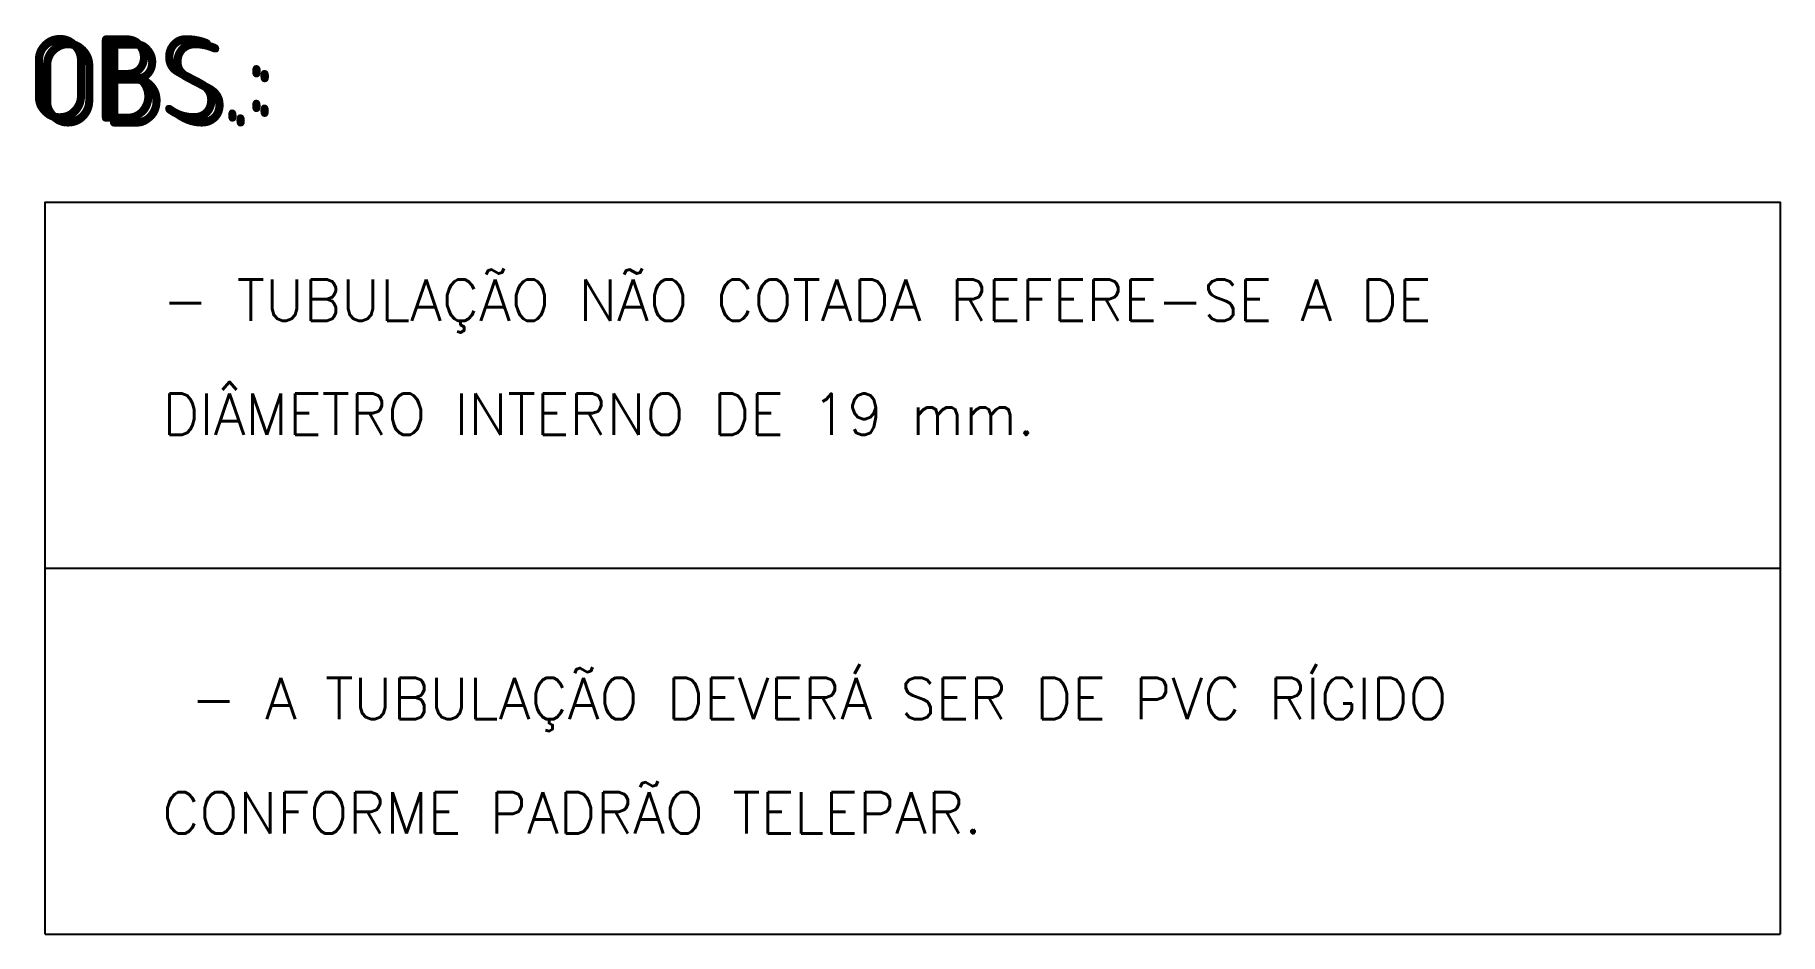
# Model space of a CAD drawing. Header units: millimetres. Extents: x 78.19 to 84.53, y 68.82 to 72.08.
import ezdxf

# ---------------------------------------------------------------- set-up
doc = ezdxf.new("R2010")
doc.units = ezdxf.units.MM
doc.header["$MEASUREMENT"] = 0
for name, color, linetype in [('015', 6, 'Continuous'), ('021', 1, 'Continuous'), ('03', 3, 'Continuous')]:
    doc.layers.add(name, color=color, linetype=linetype)
doc.styles.add('COTAS', font='isocp3.shx', dxfattribs={"height": 0.15})
doc.styles.get("Standard").update_dxf_attribs({"font": 'romans.shx'})

msp = doc.modelspace()

# ---------------------------------------------------------------- linework, layer by layer
at = {"layer": '03'}
for p, q in [((78.2314, 70.1443), (84.5314, 70.1443)), ((78.2314, 68.8153), (84.5314, 68.8153))]:
    msp.add_line(p, q, dxfattribs=at)
msp.add_lwpolyline([(78.2314, 68.8153), (78.2314, 71.4732), (84.5314, 71.4732), (84.5314, 68.8153)], dxfattribs=at)

# ---------------------------------------------------------------- texts
at = {"layer": '015', "style": 'COTAS'}
msp.add_text('OBS.:', height=0.31403, dxfattribs=at).set_placement((78.1931, 71.7476))
at = {"layer": '021', "color": 2}
for s, p in [('- TUBULAÇÃO NÃO COTADA REFERE-SE A DE', (78.6562, 71.0423)), ('DIÂMETRO INTERNO DE 19 mm.', (78.6562, 70.6277)), (' - A TUBULAÇÃO DEVERÁ SER DE PVC RÍGIDO', (78.6562, 69.5955)), ('CONFORME PADRÃO TELEPAR.', (78.6562, 69.1809))]:
    msp.add_text(s, height=0.15, dxfattribs=at).set_placement(p)
at = {"layer": '03', "style": 'COTAS'}
msp.add_text('OBS.:', height=0.31403, dxfattribs=at).set_placement((78.1633, 71.7652))

doc.saveas('drawing.dxf')
